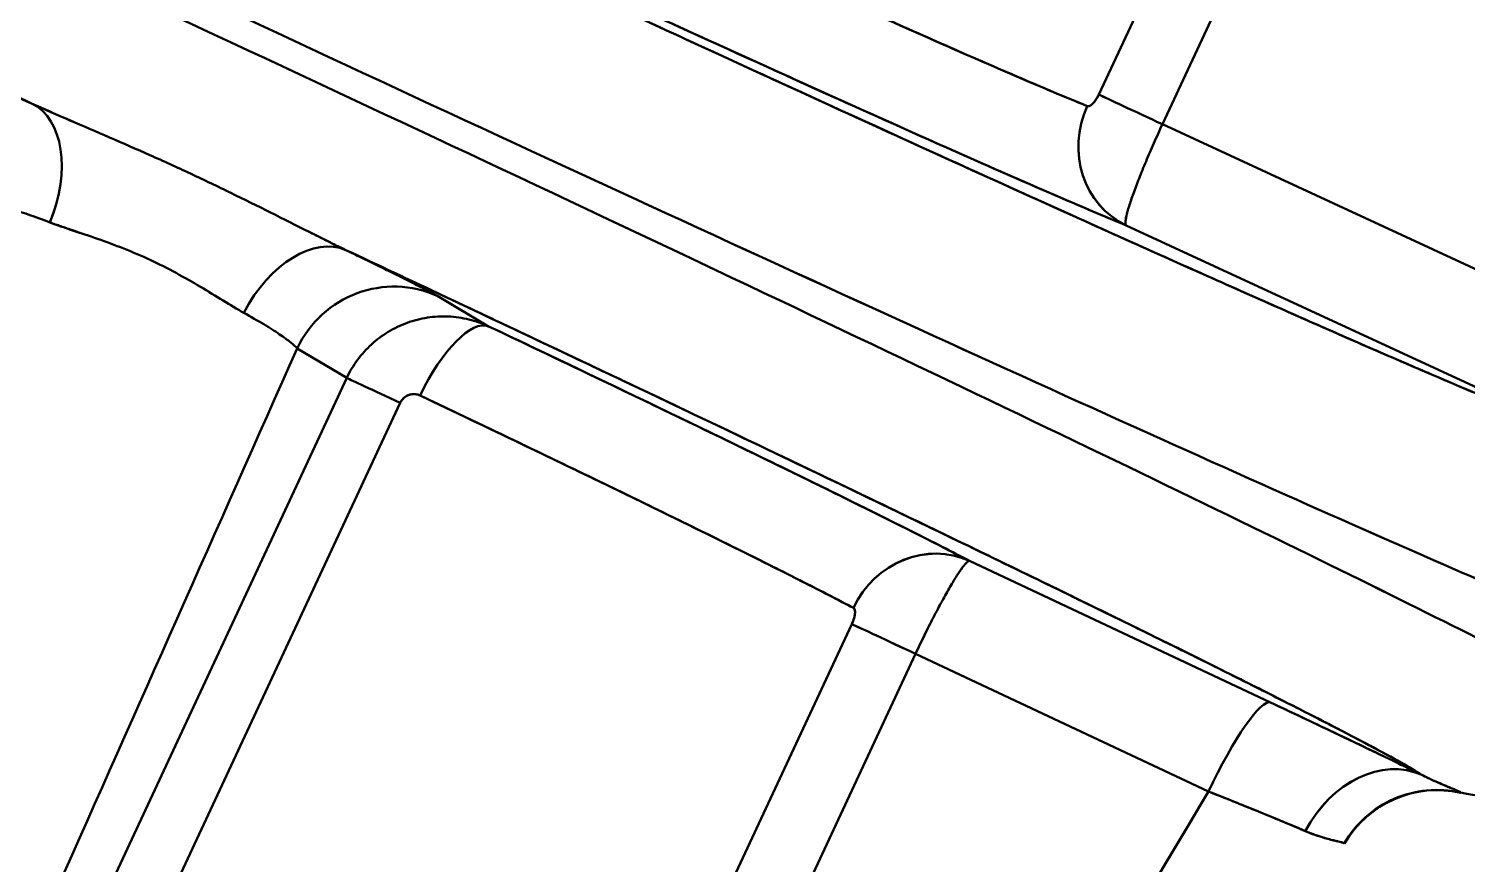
# Model space of a CAD drawing. Header units: millimetres. Extents: x -142 to 142, y -208 to 161.
# Drawn here: x -98.45 to -89.04, y -142.4 to -136.93 of the extents above; entities that cross this region are included whole.
import ezdxf

# ---------------------------------------------------------------- set-up
doc = ezdxf.new("R2010")
doc.units = ezdxf.units.MM
doc.layers.add('1', color=7, linetype='Continuous', true_color=0xffffff)

msp = doc.modelspace()

# ---------------------------------------------------------------- linework, layer by layer
at = {"layer": '1', "color": 251, "linetype": 'Continuous', "lineweight": 50}
for p, q in [((-91.4491, -137.3594, -1.8777), (-89.8956, -134.0279, -1.8777)), ((-89.8956, -134.0279, 1.8777), (-91.4491, -137.3594, 1.8777)), ((-91.0324, -137.5537, -1.4917), (-89.4789, -134.2222, -1.4917)), ((-89.4789, -134.2222, 1.4917), (-91.0324, -137.5537, 1.4917)), ((-88.7507, -138.6092, -1.0484), (-91.0324, -137.5537, -1.4917)), ((-88.7507, -138.6092, 1.0484), (-91.0324, -137.5537, 1.4917)), ((-88.9363, -139.2948, -1.7256), (-91.2701, -138.2153, -2.1789)), ((-88.9363, -139.2948, 1.7256), (-91.2701, -138.2153, 2.1789)), ((-95.443, -138.8765, 5.6825), (-95.7764, -138.6789, 7.8691)), ((-95.7764, -138.6789, -7.8691), (-95.443, -138.8765, -5.6825)), ((-96.6969, -139.0219, -7.7598), (-96.3722, -139.2144, -5.6293)), ((-96.3722, -139.2144, 5.6293), (-96.6969, -139.0219, 7.7598)), ((-96.3722, -139.2144, -5.6293), (-97.9784, -142.6589, -5.6293)), ((-97.9784, -142.6589, 5.6293), (-96.3722, -139.2144, 5.6293)), ((-96.0223, -139.3775, -5.1695), (-97.6285, -142.822, -5.1695)), ((-97.6285, -142.822, 5.1695), (-96.0223, -139.3775, 5.1695)), ((-90.3244, -141.3382, -1.7951), (-92.2945, -140.4122, -2.1789)), ((-90.3244, -141.3382, 1.7951), (-92.2945, -140.4122, 2.1789)), ((-93.0652, -140.8252, 1.8777), (-94.6188, -144.1567, 1.8777)), ((-94.6188, -144.1567, -1.8777), (-93.0652, -140.8252, -1.8777)), ((-94.2021, -144.351, -1.4917), (-92.6486, -141.0195, -1.4917)), ((-92.6486, -141.0195, 1.4917), (-94.2021, -144.351, 1.4917)), ((-90.7303, -141.9212, 1.118), (-92.6486, -141.0195, 1.4917)), ((-90.7303, -141.9212, -1.118), (-92.6486, -141.0195, -1.4917))]:
    msp.add_line(p, q, dxfattribs=at)
at = {"layer": '1', "color": 251, "linetype": 'Continuous', "lineweight": 50, "extrusion": (0.422618, 0.906308, -5.3707e-15)}
msp.add_arc((24.2665, -2.0826, -163.138), 0.6, 19.96256, 80, dxfattribs=at)
at = {"layer": '1', "color": 251, "linetype": 'Continuous', "lineweight": 50, "extrusion": (-0.422627, -0.906304, 2.5651e-05)}
msp.add_arc((-24.265, 2.0784, 163.1382), 0.6, 199.96256, 260, dxfattribs=at)
at = {"layer": '1', "color": 251, "linetype": 'Continuous', "lineweight": 50, "extrusion": (-0.714906, 0.321407, -0.620972)}
msp.add_arc((166.3964, 27.8265, 20.6144), 0.7, 181.27566, 266.79227, dxfattribs=at)
at = {"layer": '1', "color": 251, "linetype": 'Continuous', "lineweight": 50, "extrusion": (0.714914, -0.32141, -0.620961)}
msp.add_arc((-166.3964, -27.8262, -20.6148), 0.7, 1.27684, 86.7925, dxfattribs=at)
at = {"layer": '1', "color": 251, "linetype": 'Continuous', "lineweight": 50, "extrusion": (0.332132, -0.136907, 0.933244)}
msp.add_arc((-161.9685, 28.7798, -13.4245), 0.6, 87.57507, 177.21617, dxfattribs=at)
at = {"layer": '1', "color": 251, "linetype": 'Continuous', "lineweight": 50, "extrusion": (-0.332134, 0.136903, 0.933244)}
msp.add_arc((161.968, -28.7819, 13.4253), 0.6, 267.57432, 357.21541, dxfattribs=at)
at = {"layer": '1', "color": 251, "linetype": 'Continuous', "lineweight": 50, "extrusion": (0.705745, -0.341054, 0.620972)}
msp.add_arc((-167.2261, 9.4283, -26.411), 0.7, 1.27566, 86.79227, dxfattribs=at)
at = {"layer": '1', "color": 251, "linetype": 'Continuous', "lineweight": 50, "extrusion": (-0.705752, 0.341058, 0.620961)}
msp.add_arc((167.2261, -9.4279, 26.4112), 0.7, 181.27684, 266.7925, dxfattribs=at)
at = {"layer": '1', "color": 251, "linetype": 'Continuous', "lineweight": 50, "extrusion": (0.150092, -0.088953, 0.984662)}
msp.add_arc((-168.8284, 10.0664, -9.7877), 0.7, 5.74092, 95.56738, dxfattribs=at)
at = {"layer": '1', "color": 251, "linetype": 'Continuous', "lineweight": 50, "extrusion": (-0.150092, 0.088953, 0.984662)}
msp.add_arc((168.8284, -10.0664, 9.7877), 0.7, 185.74092, 275.56737, dxfattribs=at)
at = {"layer": '1', "color": 251, "linetype": 'Continuous', "lineweight": 50, "extrusion": (-0.843162, 0.400095, -0.359167)}
msp.add_arc((166.9839, 4.272, 26.9511), 0.6, 89.86166, 178.92839, dxfattribs=at)
at = {"layer": '1', "color": 251, "linetype": 'Continuous', "lineweight": 50, "extrusion": (0.843164, -0.400091, -0.359167)}
msp.add_arc((-166.9838, -4.2723, -26.9519), 0.6, 269.86176, 358.92849, dxfattribs=at)
at = {"layer": '1', "color": 251, "linetype": 'Continuous', "lineweight": 50, "extrusion": (-0.422618, -0.906308, -1.66395e-14)}
msp.add_arc((-27.9174, -5.7335, 166.8997), 0.6, 109.96256, 170, dxfattribs=at)
at = {"layer": '1', "color": 251, "linetype": 'Continuous', "lineweight": 50, "extrusion": (0.422635, 0.9063, -6.83168e-06)}
msp.add_arc((27.9143, 5.7323, -166.9003), 0.6, 289.96256, 350, dxfattribs=at)
at = {"layer": '1', "color": 251, "linetype": 'Continuous', "lineweight": 50, "extrusion": (-0.318365, 0.16643, -0.933244)}
msp.add_arc((167.7924, 14.8127, 8.048), 0.6, 87.57432, 177.21541, dxfattribs=at)
at = {"layer": '1', "color": 251, "linetype": 'Continuous', "lineweight": 50, "extrusion": (0.318367, -0.166425, -0.933244)}
msp.add_arc((-167.7922, -14.815, -8.0489), 0.6, 267.57507, 357.21617, dxfattribs=at)
at = {"layer": '1', "color": 251, "linetype": 'Continuous', "lineweight": 50, "extrusion": (0.42261, 0.906312, -2.5651e-05)}
msp.add_arc((24.2681, -2.0869, -166.9618), 0.6, 19.96256, 80, dxfattribs=at)
at = {"layer": '1', "color": 251, "linetype": 'Continuous', "lineweight": 50, "extrusion": (-0.422618, -0.906308, -5.3707e-15)}
msp.add_arc((-24.2665, 2.0826, 166.962), 0.6, 199.96256, 260, dxfattribs=at)
at = {"layer": '1', "color": 251, "linetype": 'Continuous', "lineweight": 50, "extrusion": (-0.891254, 0.418943, -0.173647)}
msp.add_arc((167.0359, 1.9736, 21.601), 0.7, 89.96936, 178.98457, dxfattribs=at)
at = {"layer": '1', "color": 251, "linetype": 'Continuous', "lineweight": 50, "extrusion": (-0.891254, 0.418943, 0.173647)}
msp.add_arc((167.0359, -1.9736, 21.601), 0.7, 181.01543, 270.0307, dxfattribs=at)
at = {"layer": '1', "color": 251, "linetype": 'Continuous', "lineweight": 50, "extrusion": (0.00876, 0.015172, -0.999847)}
msp.add_arc((88.8532, -140.9257, -2.9169), 1, 210.0038, 282.91236, dxfattribs=at)
at = {"layer": '1', "color": 251, "linetype": 'Continuous', "lineweight": 50, "extrusion": (-0.00876, -0.015172, -0.999847)}
msp.add_arc((88.8532, -140.9257, 2.9169), 1, 210.0038, 282.91236, dxfattribs=at)
at = {"layer": '1', "color": 251, "linetype": 'Continuous', "lineweight": 50, "extrusion": (-0.574459, 0.282669, -0.768177)}
msp.add_arc((167.3835, 12.7162, 12.1246), 0.7, 92.67813, 178.43796, dxfattribs=at)
at = {"layer": '1', "color": 251, "linetype": 'Continuous', "lineweight": 50, "extrusion": (-0.574458, 0.282669, 0.768177)}
msp.add_arc((167.3835, -12.7162, 12.1246), 0.7, 181.56204, 267.32186, dxfattribs=at)
at = {"layer": '1', "color": 251, "linetype": 'Continuous', "lineweight": 50, "extrusion": (-0.007084, 0.018802, -0.999798)}
msp.add_arc((133.7849, -101.9725, -2.0208), 0.7, 50.64943, 123.54463, dxfattribs=at)
at = {"layer": '1', "color": 251, "linetype": 'Continuous', "lineweight": 50, "extrusion": (-0.007084, 0.018803, 0.999798)}
msp.add_arc((133.7839, 101.9738, -2.0209), 0.7, 236.45594, 309.35115, dxfattribs=at)
at = {"layer": '1', "color": 251, "linetype": 'Continuous', "lineweight": 50}
for points, knots in [([(-106.0075, -132.5009), (-106.011, -132.5107, -0.659), (-105.8997, -132.5852, -1.9767), (-105.2193, -132.946, -4.5113), (-103.5449, -133.7764, -7.3029), (-100.5204, -135.2244, -9.5409), (-96.9424, -136.9075, -10.3268), (-93.3532, -138.5668, -9.5409), (-90.2998, -139.9528, -7.3029), (-88.5873, -140.7015, -4.5113), (-87.8736, -140.9909, -1.9767), (-87.745, -141.0283, -0.659), (-87.7398, -141.0193, 0)], [0, 0, 0, 0, 0.0625, 0.125, 0.25, 0.375, 0.5, 0.625, 0.75, 0.875, 0.9375, 1, 1, 1, 1]), ([(-87.7398, -141.0193, 0), (-87.745, -141.0283, 0.659), (-87.8736, -140.9909, 1.9767), (-88.5874, -140.7016, 4.5113), (-90.2997, -139.9527, 7.3029), (-93.3531, -138.5666, 9.5409), (-96.9424, -136.9075, 10.3268), (-100.5205, -135.2246, 9.5409), (-103.5449, -133.7764, 7.3029), (-105.2192, -132.9459, 4.5113), (-105.8997, -132.5852, 1.9767), (-106.011, -132.5107, 0.659), (-106.0075, -132.5009)], [0, 0, 0, 0, 0.0625, 0.125, 0.25, 0.375, 0.5, 0.625, 0.75, 0.875, 0.9375, 1, 1, 1, 1]), ([(-87.9906, -141.4537, 0), (-87.9854, -141.4447, -0.6573), (-88.0934, -141.3718, -1.9719), (-88.767, -141.0143, -4.5016), (-90.4326, -140.188, -7.2895), (-93.4474, -138.7445, -9.5252), (-97.0162, -137.0658, -10.3106), (-100.5961, -135.4109, -9.5252), (-103.6398, -134.0294, -7.2895), (-105.3434, -133.2847, -4.5016), (-106.0502, -132.9984, -1.9719), (-106.1755, -132.9625, -0.6573), (-106.179, -132.9723)], [0, 0, 0, 0, 0.0625, 0.125, 0.25, 0.375, 0.5, 0.625, 0.75, 0.875, 0.9375, 1, 1, 1, 1]), ([(-106.179, -132.9723), (-106.1755, -132.9625, 0.6573), (-106.0502, -132.9984, 1.9719), (-105.3433, -133.2846, 4.5016), (-103.6398, -134.0294, 7.2895), (-100.5961, -135.411, 9.5252), (-97.0162, -137.0658, 10.3106), (-93.4474, -138.7444, 9.5252), (-90.4326, -140.188, 7.2895), (-88.7671, -141.0144, 4.5016), (-88.0934, -141.3718, 1.9719), (-87.9854, -141.4447, 0.6573), (-87.9906, -141.4537, 0)], [0, 0, 0, 0, 0.0625, 0.125, 0.25, 0.375, 0.5, 0.625, 0.75, 0.875, 0.9375, 1, 1, 1, 1]), ([(-96.377, -138.3771, 8.9981), (-96.4559, -138.3395, 9.0423), (-96.6173, -138.2593, 9.1194), (-96.8694, -138.1316, 9.2012), (-97.1291, -138.0027, 9.2507), (-97.394, -137.8761, 9.2672), (-97.6614, -137.7546, 9.2507), (-97.927, -137.6384, 9.2014), (-98.1434, -137.5459, 9.1329), (-98.2899, -137.4823, 9.0705), (-98.3613, -137.4507, 9.0354), (-98.3966, -137.4349, 9.0169), (-98.4166, -137.4259, 9.0061), (-98.4266, -137.4213, 9.0007), (-98.4316, -137.419, 8.9981)], [0, 0, 0, 0, 0.125, 0.25, 0.375, 0.5, 0.625, 0.75, 0.875, 0.9375, 0.96875, 0.984375, 0.992188, 1, 1, 1, 1]), ([(-98.4316, -137.4191, -8.9981), (-98.3521, -137.4553, -9.0423), (-98.1868, -137.5275, -9.1194), (-97.927, -137.6385, -9.2012), (-97.6613, -137.7546, -9.2507), (-97.394, -137.8761, -9.2672), (-97.1291, -138.0028, -9.2507), (-96.8693, -138.1316, -9.2014), (-96.6594, -138.238, -9.1329), (-96.5165, -138.3093, -9.0705), (-96.4464, -138.3437, -9.0354), (-96.4116, -138.3605, -9.0169), (-96.3918, -138.37, -9.0061), (-96.3819, -138.3748, -9.0007), (-96.377, -138.3771, -8.9981)], [0, 0, 0, 0, 0.125, 0.25, 0.375, 0.5, 0.625, 0.75, 0.875, 0.9375, 0.96875, 0.984375, 0.992188, 1, 1, 1, 1]), ([(-98.3155, -138.1956, -8.4625), (-98.2692, -138.2132, -8.5019), (-98.1693, -138.2475, -8.5725), (-98.0046, -138.3019, -8.6512), (-97.8317, -138.3657, -8.6999), (-97.6571, -138.4402, -8.7166), (-97.4877, -138.5261, -8.6999), (-97.3277, -138.6176, -8.6512), (-97.2046, -138.6933, -8.5856), (-97.1123, -138.7495, -8.5195), (-97.0681, -138.7753, -8.4822), (-97.0465, -138.7874, -8.4625)], [0, 0, 0, 0, 0.125, 0.25, 0.375, 0.5, 0.625, 0.75, 0.875, 0.9375, 1, 1, 1, 1]), ([(-97.0465, -138.7874, 8.4625), (-97.0897, -138.7632, 8.5019), (-97.1802, -138.7087, 8.5725), (-97.3277, -138.6175, 8.6512), (-97.4877, -138.5261, 8.6999), (-97.6571, -138.4402, 8.7166), (-97.8317, -138.3657, 8.6999), (-98.0046, -138.3019, 8.6512), (-98.1418, -138.2563, 8.5856), (-98.2442, -138.2217, 8.5195), (-98.2923, -138.2044, 8.4822), (-98.3155, -138.1956, 8.4625)], [0, 0, 0, 0, 0.125, 0.25, 0.375, 0.5, 0.625, 0.75, 0.875, 0.9375, 1, 1, 1, 1]), ([(-108.5824, -139.5755), (-108.5857, -139.5846, -0.6161), (-108.4816, -139.6541, -1.848), (-107.8454, -139.9912, -4.2176), (-106.2799, -140.7672, -6.8275), (-103.4522, -142.1208, -8.9198), (-100.107, -143.6942, -9.6546), (-96.7515, -145.2454, -8.9198), (-93.897, -146.5415, -6.8274), (-92.2962, -147.2417, -4.2176), (-91.6291, -147.5126, -1.848), (-91.5089, -147.5477, -0.6161), (-91.5041, -147.5393, 0)], [0, 0, 0, 0, 0.0625, 0.125, 0.25, 0.375, 0.5, 0.625, 0.75, 0.875, 0.9375, 1, 1, 1, 1]), ([(-91.5041, -147.5393, 0), (-91.5089, -147.5477, 0.6161), (-91.6291, -147.5126, 1.848), (-92.2963, -147.2419, 4.2176), (-93.897, -146.5414, 6.8275), (-96.7515, -145.2454, 8.9198), (-100.107, -143.6942, 9.6546), (-103.4522, -142.1208, 8.9198), (-106.2799, -140.7673, 6.8274), (-107.8453, -139.9911, 4.2176), (-108.4816, -139.6541, 1.848), (-108.5857, -139.5846, 0.6161), (-108.5824, -139.5755)], [0, 0, 0, 0, 0.0625, 0.125, 0.25, 0.375, 0.5, 0.625, 0.75, 0.875, 0.9375, 1, 1, 1, 1]), ([(-91.7549, -147.9737, 0), (-91.7501, -147.9654, -0.6143), (-91.8511, -147.8973, -1.8429), (-92.4808, -147.5635, -4.2072), (-94.0376, -146.7915, -6.8127), (-96.8554, -145.4427, -8.9022), (-100.1908, -143.8738, -9.6363), (-103.5365, -142.327, -8.9023), (-106.3811, -141.0356, -6.8127), (-107.9732, -140.3394, -4.2072), (-108.6337, -140.0715, -1.8429), (-108.7507, -140.0378, -0.6143), (-108.754, -140.0469)], [0, 0, 0, 0, 0.0625, 0.125, 0.25, 0.375, 0.5, 0.625, 0.75, 0.875, 0.9375, 1, 1, 1, 1]), ([(-108.754, -140.0469), (-108.7507, -140.0378, 0.6143), (-108.6337, -140.0715, 1.8429), (-107.9731, -140.3393, 4.2072), (-106.3811, -141.0357, 6.8127), (-103.5366, -142.3272, 8.9022), (-100.1908, -143.8738, 9.6363), (-96.8553, -145.4425, 8.9023), (-94.0376, -146.7915, 6.8127), (-92.4809, -147.5636, 4.2072), (-91.8511, -147.8974, 1.8429), (-91.7501, -147.9654, 0.6143), (-91.7549, -147.9737, 0)], [0, 0, 0, 0, 0.0625, 0.125, 0.25, 0.375, 0.5, 0.625, 0.75, 0.875, 0.9375, 1, 1, 1, 1]), ([(-90.0982, -142.1797, -0.7248), (-90.1179, -142.1712, -0.7505), (-90.1587, -142.1539, -0.7989), (-90.2257, -142.1257, -0.8656), (-90.2999, -142.0949, -0.9277), (-90.3854, -142.0598, -0.9865), (-90.4851, -142.0192, -1.0408), (-90.601, -141.9726, -1.0875), (-90.6854, -141.939, -1.1094), (-90.7303, -141.9212, -1.118)], [0, 0, 0, 0, 0.125539, 0.244878, 0.368559, 0.504182, 0.653074, 0.817478, 1, 1, 1, 1]), ([(-98.2686, -143.3449, -8.2924), (-98.2756, -143.3418, -8.2985), (-98.2897, -143.3355, -8.3107), (-98.3185, -143.323, -8.3347), (-98.3706, -143.3009, -8.3762), (-98.4833, -143.2554, -8.4568), (-98.7378, -143.1581, -8.6018), (-99.1298, -143.0116, -8.7414), (-99.5896, -142.8163, -8.8011), (-100.092, -142.5725, -8.7719), (-100.505, -142.342, -8.6413), (-100.8315, -142.1577, -8.4498), (-100.9609, -142.092, -8.3424), (-101.0212, -142.0614, -8.2924)], [0, 0, 0, 0, 0.009035, 0.018114, 0.036416, 0.073749, 0.152463, 0.320336, 0.47686, 0.613395, 0.833794, 0.922583, 1, 1, 1, 1]), ([(-101.0212, -142.0614, 8.2924), (-101.0143, -142.0648, 8.2985), (-101.0005, -142.0715, 8.3107), (-100.9724, -142.0855, 8.3347), (-100.9219, -142.1112, 8.3762), (-100.8146, -142.1683, 8.4568), (-100.5765, -142.3007, 8.6018), (-100.2123, -142.5068, 8.7414), (-99.7671, -142.7336, 8.8011), (-99.2575, -142.9617, 8.7719), (-98.8154, -143.1299, 8.6413), (-98.4643, -143.2615, 8.4498), (-98.3308, -143.3184, 8.3424), (-98.2686, -143.3449, 8.2924)], [0, 0, 0, 0, 0.009035, 0.018114, 0.036416, 0.073749, 0.152463, 0.320336, 0.47686, 0.613395, 0.833794, 0.922583, 1, 1, 1, 1]), ([(-89.8424, -142.2606, 0.0176), (-89.8426, -142.2589, 0.0819), (-89.8552, -142.2547, 0.2103), (-89.8989, -142.2444, 0.3653), (-89.9488, -142.2317, 0.4832), (-89.9927, -142.2188, 0.5682), (-90.0426, -142.2022, 0.6492), (-90.0792, -142.1878, 0.7001), (-90.0982, -142.1797, 0.7248)], [0, 0, 0, 0, 0.25, 0.5, 0.625, 0.75, 0.875, 1, 1, 1, 1])]:
    msp.add_open_spline(points, degree=3, knots=knots, dxfattribs=at)
at = {"layer": '1', "color": 251, "linetype": 'Continuous', "lineweight": 50, "extrusion": (-0.422554, -0.90617, -0.017452)}
msp.add_open_spline([(-98.4316, -137.4191, -8.9981), (-98.8431, -137.2282, -8.9407), (-99.6139, -136.8722, -8.7643), (-100.627, -136.4074, -8.3677), (-101.4792, -136.0191, -7.8974), (-102.1922, -135.6964, -7.3919), (-102.799, -135.4236, -6.8642), (-103.3333, -135.1852, -6.3075), (-103.819, -134.9703, -5.7048), (-104.2592, -134.7776, -5.0499), (-104.6439, -134.6116, -4.3558), (-104.9717, -134.4728, -3.6256), (-105.2379, -134.3632, -2.8698), (-105.4479, -134.2807, -2.0727), (-105.5512, -134.244, -1.4738), (-105.5893, -134.2323, -1.1602)], degree=3, dxfattribs=at)
at = {"layer": '1', "color": 251, "linetype": 'Continuous', "lineweight": 50, "extrusion": (-0.422554, -0.90617, 0.017452)}
msp.add_open_spline([(-105.5893, -134.2323, 1.1602), (-105.5571, -134.2422, 1.4256), (-105.472, -134.2718, 1.9486), (-105.284, -134.3448, 2.7129), (-105.0389, -134.4448, 3.4503), (-104.7368, -134.572, 4.1632), (-104.3793, -134.7255, 4.8461), (-103.9731, -134.9026, 5.4876), (-103.5205, -135.1021, 6.0868), (-103.006, -135.331, 6.6608), (-102.3965, -135.6043, 7.228), (-101.6519, -135.9407, 7.7891), (-100.7445, -136.3536, 8.3157), (-99.6576, -136.852, 8.7544), (-98.8562, -137.2222, 8.9389), (-98.4316, -137.419, 8.9981)], degree=3, dxfattribs=at)
at = {"layer": '1', "color": 251, "linetype": 'Continuous', "lineweight": 50, "extrusion": (0.422539, 0.906138, -0.019356)}
for points, knots in [([(-94.4121, -136.1557, -5.133), (-94.0906, -136.3027, -4.9969), (-93.475, -136.5824, -4.6529), (-92.6587, -136.9478, -3.9349), (-91.9847, -137.2429, -3.0376), (-91.6545, -137.382, -2.3395), (-91.5241, -137.435, -1.9741)], [0, 0, 0, 0, 0.247373, 0.491687, 0.744306, 1, 1, 1, 1]), ([(-95.8919, -139.3291, 5.133), (-95.5713, -139.4815, 4.9964), (-94.9582, -139.7748, 4.6502), (-94.1529, -140.1657, 3.9292), (-93.4959, -140.4913, 3.032), (-93.1792, -140.6538, 2.3372), (-93.0556, -140.7192, 1.9741)], [0, 0, 0, 0, 0.24839, 0.494289, 0.74588, 1, 1, 1, 1])]:
    msp.add_open_spline(points, degree=3, knots=knots, dxfattribs=at)
at = {"layer": '1', "color": 251, "linetype": 'Continuous', "lineweight": 50, "extrusion": (0.422539, 0.906138, 0.019356)}
for points, knots in [([(-91.5241, -137.435, 1.9741), (-91.6278, -137.3928, 2.2649), (-91.8821, -137.2863, 2.8321), (-92.3925, -137.0649, 3.6055), (-93.0134, -136.7895, 4.2687), (-93.6962, -136.4821, 4.7831), (-94.1781, -136.2627, 5.0339), (-94.4121, -136.1557, 5.133)], [0, 0, 0, 0, 0.20341, 0.409556, 0.619058, 0.820013, 1, 1, 1, 1]), ([(-93.0556, -140.7192, -1.9741), (-93.1497, -140.6694, -2.2508), (-93.3659, -140.5578, -2.7565), (-93.7692, -140.3556, -3.4149), (-94.2082, -140.1394, -3.9544), (-94.6912, -139.9044, -4.4136), (-95.2478, -139.6362, -4.8182), (-95.6652, -139.4369, -5.0364), (-95.8919, -139.3291, -5.133)], [0, 0, 0, 0, 0.1935, 0.36441, 0.519282, 0.66755, 0.82449, 1, 1, 1, 1])]:
    msp.add_open_spline(points, degree=3, knots=knots, dxfattribs=at)
at = {"layer": '1', "color": 251, "linetype": 'Continuous', "lineweight": 50, "extrusion": (0.422554, 0.90617, -0.017452)}
for points in [[(-95.1833, -136.5214, -8.972), (-94.796, -136.7007, -8.9039), (-94.0712, -137.035, -8.7147), (-93.121, -137.4705, -8.3194), (-92.3175, -137.8364, -7.8623), (-91.6395, -138.1431, -7.3745), (-91.0572, -138.4048, -6.8658), (-90.5409, -138.6353, -6.3293), (-90.0701, -138.8437, -5.7506), (-89.6413, -139.0316, -5.1237), (-89.2624, -139.1954, -4.4582), (-88.9366, -139.3339, -3.7596), (-88.6674, -139.4455, -3.0364), (-88.452, -139.5314, -2.283), (-88.3409, -139.5725, -1.7266), (-88.2969, -139.5875, -1.4371)], [(-96.377, -138.3771, 8.9981), (-95.9663, -138.5697, 8.9408), (-95.1982, -138.9313, 8.7644), (-94.1911, -139.4086, 8.3678), (-93.3459, -139.8117, 7.8976), (-92.6404, -140.1504, 7.3921), (-92.0414, -140.4399, 6.8646), (-91.5154, -140.6959, 6.3081), (-91.0386, -140.9299, 5.7055), (-90.6081, -141.1432, 5.0507), (-90.2336, -141.3312, 4.3568), (-89.9166, -141.4931, 3.6267), (-89.6614, -141.6267, 2.871), (-89.463, -141.7345, 2.0734), (-89.3683, -141.7902, 1.4741), (-89.3349, -141.8119, 1.1602)]]:
    msp.add_open_spline(points, degree=3, dxfattribs=at)
at = {"layer": '1', "color": 251, "linetype": 'Continuous', "lineweight": 50, "extrusion": (0.422554, 0.90617, 0.017452)}
for points in [[(-88.2969, -139.5875, 1.4371), (-88.3351, -139.5745, 1.6883), (-88.4301, -139.5397, 2.1839), (-88.6271, -139.4618, 2.9087), (-88.8766, -139.359, 3.6108), (-89.1785, -139.2313, 4.2902), (-89.5299, -139.0799, 4.9391), (-89.9247, -138.9076, 5.5486), (-90.3631, -138.7142, 6.1214), (-90.8602, -138.493, 6.6724), (-91.4449, -138.2309, 7.217), (-92.1517, -137.9116, 7.7559), (-93.0063, -137.523, 8.2658), (-94.0249, -137.0564, 8.7024), (-94.7816, -136.7074, 8.9014), (-95.1833, -136.5214, 8.972)], [(-89.3349, -141.8119, -1.1602), (-89.3632, -141.7936, -1.4256), (-89.4406, -141.7474, -1.9486), (-89.6173, -141.6503, -2.7129), (-89.8515, -141.5269, -3.4503), (-90.1431, -141.3772, -4.1632), (-90.4905, -141.202, -4.8461), (-90.8873, -141.0046, -5.4876), (-91.3309, -140.7862, -6.0868), (-91.837, -140.5392, -6.6608), (-92.4382, -140.2479, -7.228), (-93.1745, -139.8938, -7.7891), (-94.0741, -139.4641, -8.3157), (-95.1546, -138.9518, -8.7544), (-95.9532, -138.5759, -8.9389), (-96.377, -138.3771, -8.9981)]]:
    msp.add_open_spline(points, degree=3, dxfattribs=at)
at = {"layer": '1', "color": 251, "linetype": 'Continuous', "lineweight": 50}
for points in [[(-94.4703, -136.7905, -5.6825), (-94.1064, -136.9573, -5.5284), (-93.4253, -137.2674, -5.1432), (-92.5439, -137.6636, -4.3724), (-91.781, -137.9999, -3.3606), (-91.4175, -138.1546, -2.5931), (-91.2701, -138.2153, -2.1789)], [(-91.2701, -138.2153, 2.1789), (-91.3853, -138.1678, 2.5028), (-91.6632, -138.0502, 3.1236), (-92.2249, -137.8048, 3.9804), (-92.9337, -137.4889, 4.7388), (-93.7227, -137.1322, 5.3235), (-94.2231, -136.9038, 5.5778), (-94.4703, -136.7905, 5.6825)], [(-99.0488, -137.153, -7.8691), (-99.0238, -137.1617, -8.0188), (-98.944, -137.1935, -8.3022), (-98.725, -137.2879, -8.7004), (-98.5374, -137.3715, -8.9062), (-98.4316, -137.4191, -8.9981)], [(-98.4316, -137.419, 8.9981), (-98.5162, -137.381, 8.9246), (-98.6654, -137.3145, 8.7657), (-98.8324, -137.2415, 8.5138), (-98.9642, -137.1855, 8.2285), (-99.0277, -137.1604, 7.9955), (-99.0488, -137.153, 7.8691)], [(-91.5241, -137.435, -1.9741), (-91.5215, -137.436, -1.9669), (-91.5161, -137.4365, -1.9534), (-91.5076, -137.4338, -1.9361), (-91.4993, -137.4287, -1.9216), (-91.4913, -137.422, -1.9098), (-91.484, -137.4144, -1.9005), (-91.4774, -137.4065, -1.8933), (-91.4713, -137.3983, -1.8878), (-91.4657, -137.3899, -1.8836), (-91.4602, -137.3808, -1.8804), (-91.4547, -137.3709, -1.8783), (-91.451, -137.3634, -1.8777), (-91.4491, -137.3594, -1.8777)], [(-91.4491, -137.3594, 1.8777), (-91.4536, -137.369, 1.8777), (-91.4631, -137.3866, 1.8809), (-91.4789, -137.4093, 1.8939), (-91.4953, -137.4265, 1.9145), (-91.5112, -137.4362, 1.9422), (-91.5201, -137.4366, 1.9629), (-91.5241, -137.435, 1.9741)], [(-91.2701, -138.2153, -2.1789), (-91.2734, -138.2129, -2.1337), (-91.2764, -138.2, -2.0435), (-91.2699, -138.1575, -1.9136), (-91.252, -138.0933, -1.7941), (-91.2237, -138.0099, -1.6894), (-91.1861, -137.9102, -1.6036), (-91.1408, -137.798, -1.5397), (-91.0889, -137.6776, -1.5005), (-91.0515, -137.5949, -1.4917), (-91.0324, -137.5537, -1.4917)], [(-91.0324, -137.5537, 1.4917), (-91.0515, -137.5949, 1.4917), (-91.0889, -137.6776, 1.5005), (-91.1408, -137.798, 1.5397), (-91.1862, -137.9102, 1.6036), (-91.2237, -138.0099, 1.6894), (-91.2519, -138.0933, 1.7941), (-91.2698, -138.1576, 1.9136), (-91.2763, -138.2, 2.0435), (-91.2734, -138.2129, 2.1337), (-91.2701, -138.2153, 2.1789)], [(-98.7199, -138.0786, -7.7598), (-98.7063, -138.078, -7.8282), (-98.668, -138.0822, -7.9629), (-98.5794, -138.1042, -8.1521), (-98.4617, -138.1418, -8.3222), (-98.3665, -138.1762, -8.4191), (-98.3155, -138.1956, -8.4625)], [(-98.3155, -138.1956, 8.4625), (-98.3665, -138.1762, 8.4191), (-98.4617, -138.1417, 8.3222), (-98.5794, -138.1042, 8.1521), (-98.668, -138.0822, 7.9629), (-98.7063, -138.078, 7.8282), (-98.7199, -138.0786, 7.7598)], [(-96.377, -138.3771, -8.9981), (-96.2931, -138.4177, -8.9243), (-96.146, -138.4893, -8.765), (-95.9828, -138.5703, -8.5128), (-95.8556, -138.6351, -8.228), (-95.7956, -138.6675, -7.9953), (-95.7764, -138.6789, -7.8691)], [(-95.7764, -138.6789, 7.8691), (-95.7992, -138.6654, 8.0191), (-95.8749, -138.6246, 8.3028), (-96.0887, -138.5173, 8.7015), (-96.2729, -138.4274, 8.9065), (-96.377, -138.3771, 8.9981)], [(-96.6969, -139.0219, 7.7598), (-96.7052, -139.0111, 7.8282), (-96.733, -138.9845, 7.9629), (-96.8068, -138.9308, 8.1521), (-96.9112, -138.8647, 8.3222), (-96.9988, -138.814, 8.4191), (-97.0465, -138.7873, 8.4625)], [(-97.0465, -138.7874, -8.4625), (-96.9988, -138.814, -8.4191), (-96.9112, -138.8647, -8.3222), (-96.8068, -138.9308, -8.1521), (-96.733, -138.9845, -7.9629), (-96.7052, -139.0111, -7.8282), (-96.6969, -139.0219, -7.7598)], [(-96.3722, -139.2144, 5.6293), (-96.3527, -139.1729, 5.6286), (-96.3056, -139.0939, 5.6281), (-96.2133, -138.9912, 5.6298), (-96.1027, -138.9087, 5.6341), (-95.9783, -138.8491, 5.6407), (-95.8447, -138.8151, 5.649), (-95.7072, -138.8075, 5.6589), (-95.571, -138.827, 5.6703), (-95.4844, -138.8573, 5.6784), (-95.443, -138.8765, 5.6825)], [(-95.443, -138.8765, -5.6825), (-95.4844, -138.8573, -5.6784), (-95.571, -138.827, -5.6703), (-95.7072, -138.8075, -5.6588), (-95.8447, -138.8151, -5.6488), (-95.9782, -138.8491, -5.6406), (-96.1027, -138.9086, -5.6342), (-96.2133, -138.9912, -5.6299), (-96.3056, -139.0939, -5.6281), (-96.3527, -139.1729, -5.6286), (-96.3722, -139.2144, -5.6293)], [(-92.2945, -140.4122, -2.1789), (-92.406, -140.3538, -2.5059), (-92.6661, -140.2212, -3.097), (-93.1106, -140.0002, -3.8088), (-93.5871, -139.7669, -4.3874), (-94.0945, -139.521, -4.8697), (-94.6902, -139.2348, -5.309), (-95.1768, -139.0028, -5.569), (-95.443, -138.8765, -5.6825)], [(-95.443, -138.8765, 5.6825), (-95.0802, -139.0487, 5.5279), (-94.4029, -139.3719, 5.142), (-93.5247, -139.7965, 4.3603), (-92.7848, -140.1609, 3.3538), (-92.4348, -140.3388, 2.5901), (-92.2945, -140.4122, 2.1789)], [(-98.2681, -142.5571, -7.3623), (-97.7444, -141.3787, -7.4948), (-97.2206, -140.2003, -7.6273), (-96.6969, -139.0219, -7.7598)], [(-98.2681, -142.5571, 7.3623), (-97.7444, -141.3787, 7.4948), (-97.2206, -140.2003, 7.6273), (-96.6969, -139.0219, 7.7598)], [(-95.8919, -139.3291, -5.133), (-95.8985, -139.326, -5.1358), (-95.9114, -139.3216, -5.141), (-95.9297, -139.3193, -5.1476), (-95.9464, -139.3203, -5.1531), (-95.9612, -139.3237, -5.1576), (-95.974, -139.3286, -5.1611), (-95.9848, -139.3345, -5.1638), (-95.994, -139.3412, -5.1658), (-96.0022, -139.3485, -5.1674), (-96.0096, -139.3567, -5.1686), (-96.0163, -139.3661, -5.1693), (-96.0204, -139.3735, -5.1695), (-96.0223, -139.3775, -5.1695)], [(-96.0223, -139.3775, 5.1695), (-96.0208, -139.3744, 5.1695), (-96.0175, -139.3681, 5.1694), (-96.0113, -139.3589, 5.1688), (-96.0036, -139.3498, 5.1676), (-95.9938, -139.3409, 5.1658), (-95.9823, -139.3329, 5.1632), (-95.97, -139.3269, 5.16), (-95.9582, -139.3229, 5.1567), (-95.9468, -139.3206, 5.1532), (-95.9357, -139.3196, 5.1496), (-95.9248, -139.32, 5.1458), (-95.9139, -139.3215, 5.1419), (-95.903, -139.3244, 5.1376), (-95.8956, -139.3273, 5.1346), (-95.8919, -139.3291, 5.133)], [(-92.6486, -141.0195, -1.4917), (-92.6293, -140.9784, -1.4917), (-92.59, -140.8966, -1.5005), (-92.531, -140.7795, -1.5397), (-92.4743, -140.6726, -1.6036), (-92.422, -140.5797, -1.6894), (-92.3763, -140.5045, -1.7941), (-92.3385, -140.4495, -1.9136), (-92.3102, -140.4172, -2.0435), (-92.2984, -140.4112, -2.1337), (-92.2945, -140.4122, -2.1789)], [(-92.2945, -140.4122, 2.1789), (-92.2984, -140.4112, 2.1337), (-92.3103, -140.4172, 2.0435), (-92.3386, -140.4495, 1.9136), (-92.3764, -140.5044, 1.7941), (-92.422, -140.5797, 1.6894), (-92.4743, -140.6726, 1.6036), (-92.531, -140.7795, 1.5397), (-92.59, -140.8966, 1.5005), (-92.6293, -140.9784, 1.4917), (-92.6486, -141.0195, 1.4917)], [(-93.0652, -140.8252, -1.8777), (-93.0608, -140.8156, -1.8777), (-93.0534, -140.797, -1.8809), (-93.0462, -140.7703, -1.8939), (-93.0435, -140.7467, -1.9145), (-93.0463, -140.7282, -1.9422), (-93.0518, -140.7212, -1.9629), (-93.0556, -140.7192, -1.9741)], [(-93.0556, -140.7192, 1.9741), (-93.0531, -140.7205, 1.9669), (-93.0492, -140.7243, 1.9534), (-93.0459, -140.7325, 1.9361), (-93.0444, -140.7422, 1.9216), (-93.0444, -140.7526, 1.9098), (-93.0455, -140.7631, 1.9005), (-93.0473, -140.7733, 1.8933), (-93.0497, -140.7831, 1.8878), (-93.0525, -140.7929, 1.8836), (-93.056, -140.803, 1.8804), (-93.06, -140.8135, 1.8783), (-93.0634, -140.8212, 1.8777), (-93.0652, -140.8252, 1.8777)], [(-89.3349, -141.8119, -1.1602), (-89.3668, -141.7962, -1.203), (-89.433, -141.7638, -1.2833), (-89.5331, -141.7151, -1.3858), (-89.6455, -141.6608, -1.4835), (-89.7787, -141.5969, -1.5789), (-89.9331, -141.5232, -1.6666), (-90.1123, -141.4381, -1.7425), (-90.2505, -141.373, -1.7807), (-90.3244, -141.3382, -1.7951)], [(-89.3349, -141.8119, 1.1602), (-89.4011, -141.7793, 1.2488), (-89.543, -141.7101, 1.4039), (-89.7647, -141.6034, 1.5754), (-90.0128, -141.4852, 1.7094), (-90.2149, -141.3897, 1.7738), (-90.3244, -141.3382, 1.7951)], [(-89.0799, -141.9286, 0), (-88.9765, -141.9523, 0), (-88.7623, -141.9658, 0), (-88.45, -141.8866, 0.0001), (-88.1795, -141.7118, -0.0002), (-88.0436, -141.5456, -0.0002), (-87.9906, -141.4537)], [(-89.0799, -141.9283, -0.0167), (-89.0799, -141.9276, -0.0558), (-89.0817, -141.9258, -0.1323), (-89.0885, -141.922, -0.2386), (-89.0996, -141.9168, -0.3465), (-89.1164, -141.9095, -0.4628), (-89.1404, -141.8996, -0.5886), (-89.1728, -141.8862, -0.722), (-89.2144, -141.8685, -0.8614), (-89.2671, -141.8451, -1.0076), (-89.3107, -141.8241, -1.1089), (-89.3349, -141.8119, -1.1602)], [(-89.0799, -141.9283, 0.0167), (-89.0799, -141.9273, 0.0763), (-89.084, -141.9241, 0.1909), (-89.0987, -141.9171, 0.3446), (-89.1211, -141.9076, 0.4926), (-89.1529, -141.8945, 0.6455), (-89.1971, -141.876, 0.8086), (-89.2562, -141.8502, 0.9812), (-89.3066, -141.8262, 1.1002), (-89.3349, -141.8119, 1.1602)], [(-89.8425, -142.261, 0), (-89.8053, -142.1967, 0), (-89.7102, -142.0804, 0), (-89.5209, -141.958, 0), (-89.3023, -141.9025, 0), (-89.1523, -141.912, 0), (-89.0799, -141.9286, 0)], [(-92.6201, -145.0828, -1.1843), (-91.9902, -144.0289, -1.1622), (-91.3602, -142.975, -1.1401), (-90.7303, -141.9212, -1.118)], [(-90.0982, -142.1797, 0.7248), (-90.1656, -142.1507, 0.8125), (-90.3379, -142.079, 0.9813), (-90.5894, -141.977, 1.0913), (-90.7303, -141.9212, 1.118)], [(-89.0799, -141.9286, 0), (-89.0799, -141.9285, -0.0028), (-89.0799, -141.9284, -0.0083), (-89.0799, -141.9283, -0.0139), (-89.0799, -141.9283, -0.0167)], [(-89.0799, -141.9286, 0), (-89.0799, -141.9285, 0.0028), (-89.0799, -141.9284, 0.0083), (-89.0799, -141.9283, 0.0139), (-89.0799, -141.9283, 0.0167)], [(-89.8424, -142.2606, -0.0176), (-89.8425, -142.2599, -0.0421), (-89.8444, -142.2585, -0.0901), (-89.8514, -142.256, -0.1568), (-89.8629, -142.2529, -0.2244), (-89.8801, -142.2487, -0.2971), (-89.9046, -142.2428, -0.3754), (-89.9374, -142.2346, -0.4581), (-89.9792, -142.2229, -0.5439), (-90.0317, -142.2062, -0.6331), (-90.0747, -142.1898, -0.6942), (-90.0981, -142.1797, -0.7248)], [(-89.8425, -142.261, 0), (-89.8424, -142.2609, 0.0029), (-89.8424, -142.2608, 0.0087), (-89.8424, -142.2606, 0.0146), (-89.8424, -142.2606, 0.0176)], [(-89.8425, -142.261, 0), (-89.8424, -142.2609, -0.0029), (-89.8424, -142.2608, -0.0087), (-89.8424, -142.2606, -0.0146), (-89.8424, -142.2606, -0.0176)]]:
    msp.add_open_spline(points, degree=3, dxfattribs=at)
at = {"layer": '1', "color": 251, "linetype": 'Continuous', "lineweight": 50, "extrusion": (0.157361, -0.073376, 0.984811)}
msp.add_open_spline([(-92.6201, -145.0828, 1.1843), (-91.9902, -144.0289, 1.1622), (-91.3602, -142.975, 1.1401), (-90.7303, -141.9212, 1.118)], degree=3, dxfattribs=at)

doc.saveas('drawing.dxf')
